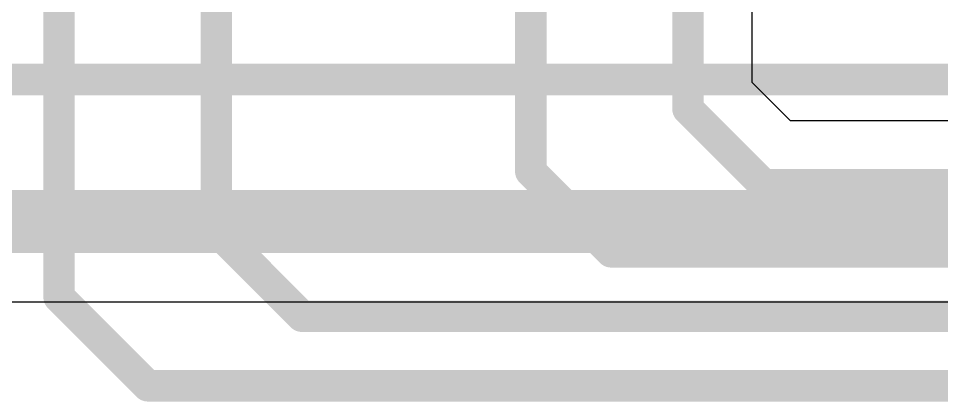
# Model space of a CAD drawing. Header units: inches. Extents: x 0 to 198, y 0 to 199.
# Drawn here: x 3.6201 to 3.9136, y 1.7376 to 1.8594 of the extents above; entities that cross this region are included whole.
import ezdxf

# ---------------------------------------------------------------- set-up
doc = ezdxf.new("R2010")
doc.units = ezdxf.units.IN
doc.header["$MEASUREMENT"] = 0
doc.layers.add('Layer 2', color=76, linetype='Continuous')
doc.layers.add('Top Layer', color=1, linetype='Continuous')

msp = doc.modelspace()

# ---------------------------------------------------------------- linework, layer by layer
at = {"layer": 'Layer 2'}
msp.add_line((2.36585, 1.76938), (4.54787, 1.76938), dxfattribs=at)
for points in [[(2.895, 1.84, 0.01, 0.01, 0), (4.282, 1.84, 0.01, 0.01, 0)], [(1.92513, 1.79487, 0.02, 0.02, 0), (4.54787, 1.79487, 0.02, 0.02, 0)]]:
    msp.add_lwpolyline(points, format="xyseb", dxfattribs=at)
at = {"layer": 'Top Layer'}
for p, q in [((3.85337, 1.83907), (3.85337, 1.93879)), ((3.86553, 1.82691), (3.85337, 1.83907)), ((4.26027, 1.82691), (3.86553, 1.82691))]:
    msp.add_line(p, q, dxfattribs=at)
for points in [[(3.63298, 1.77085, 0.01, 0.01, 0), (3.63298, 1.98332, 0.01, 0.01, 0)], [(3.68298, 1.792, 0.01, 0.01, 0), (3.68298, 1.98332, 0.01, 0.01, 0)], [(3.78298, 1.81079, 0.01, 0.01, 0), (3.78298, 1.98332, 0.01, 0.01, 0)], [(3.83298, 1.83063, 0.01, 0.01, 0), (3.83298, 1.98332, 0.01, 0.01, 0)], [(3.83298, 1.83063, 0.01, 0.01, 0), (3.85708, 1.80652, 0.01, 0.01, 0)], [(3.78298, 1.81079, 0.01, 0.01, 0), (3.80854, 1.78523, 0.01, 0.01, 0)], [(3.85708, 1.80652, 0.01, 0.01, 0), (4.47571, 1.80652, 0.01, 0.01, 0)], [(3.68298, 1.792, 0.01, 0.01, 0), (3.71022, 1.76475, 0.01, 0.01, 0)], [(3.80854, 1.78523, 0.01, 0.01, 0), (4.48493, 1.78523, 0.01, 0.01, 0)], [(3.63298, 1.77085, 0.01, 0.01, 0), (3.66119, 1.74264, 0.01, 0.01, 0)], [(3.71022, 1.76475, 0.01, 0.01, 0), (4.49609, 1.76475, 0.01, 0.01, 0)], [(3.66119, 1.74264, 0.01, 0.01, 0), (4.50683, 1.74264, 0.01, 0.01, 0)]]:
    msp.add_lwpolyline(points, format="xyseb", dxfattribs=at)
for points in [[(3.83048, 1.83063, 0.005, 0.005, 1), (3.83548, 1.83063, 0.005, 0.005, 1)], [(3.83048, 1.83063, 0.005, 0.005, 1), (3.83548, 1.83063, 0.005, 0.005, 1)], [(3.78048, 1.81079, 0.005, 0.005, 1), (3.78548, 1.81079, 0.005, 0.005, 1)], [(3.78048, 1.81079, 0.005, 0.005, 1), (3.78548, 1.81079, 0.005, 0.005, 1)], [(3.85458, 1.80652, 0.005, 0.005, 1), (3.85958, 1.80652, 0.005, 0.005, 1)], [(3.85458, 1.80652, 0.005, 0.005, 1), (3.85958, 1.80652, 0.005, 0.005, 1)], [(3.68048, 1.792, 0.005, 0.005, 1), (3.68548, 1.792, 0.005, 0.005, 1)], [(3.68048, 1.792, 0.005, 0.005, 1), (3.68548, 1.792, 0.005, 0.005, 1)], [(3.80604, 1.78523, 0.005, 0.005, 1), (3.81104, 1.78523, 0.005, 0.005, 1)], [(3.80604, 1.78523, 0.005, 0.005, 1), (3.81104, 1.78523, 0.005, 0.005, 1)], [(3.63048, 1.77085, 0.005, 0.005, 1), (3.63548, 1.77085, 0.005, 0.005, 1)], [(3.63048, 1.77085, 0.005, 0.005, 1), (3.63548, 1.77085, 0.005, 0.005, 1)], [(3.70772, 1.76475, 0.005, 0.005, 1), (3.71272, 1.76475, 0.005, 0.005, 1)], [(3.70772, 1.76475, 0.005, 0.005, 1), (3.71272, 1.76475, 0.005, 0.005, 1)], [(3.65869, 1.74264, 0.005, 0.005, 1), (3.66369, 1.74264, 0.005, 0.005, 1)], [(3.65869, 1.74264, 0.005, 0.005, 1), (3.66369, 1.74264, 0.005, 0.005, 1)]]:
    msp.add_lwpolyline(points, format="xyseb", close=True, dxfattribs=at)

doc.saveas('drawing.dxf')
